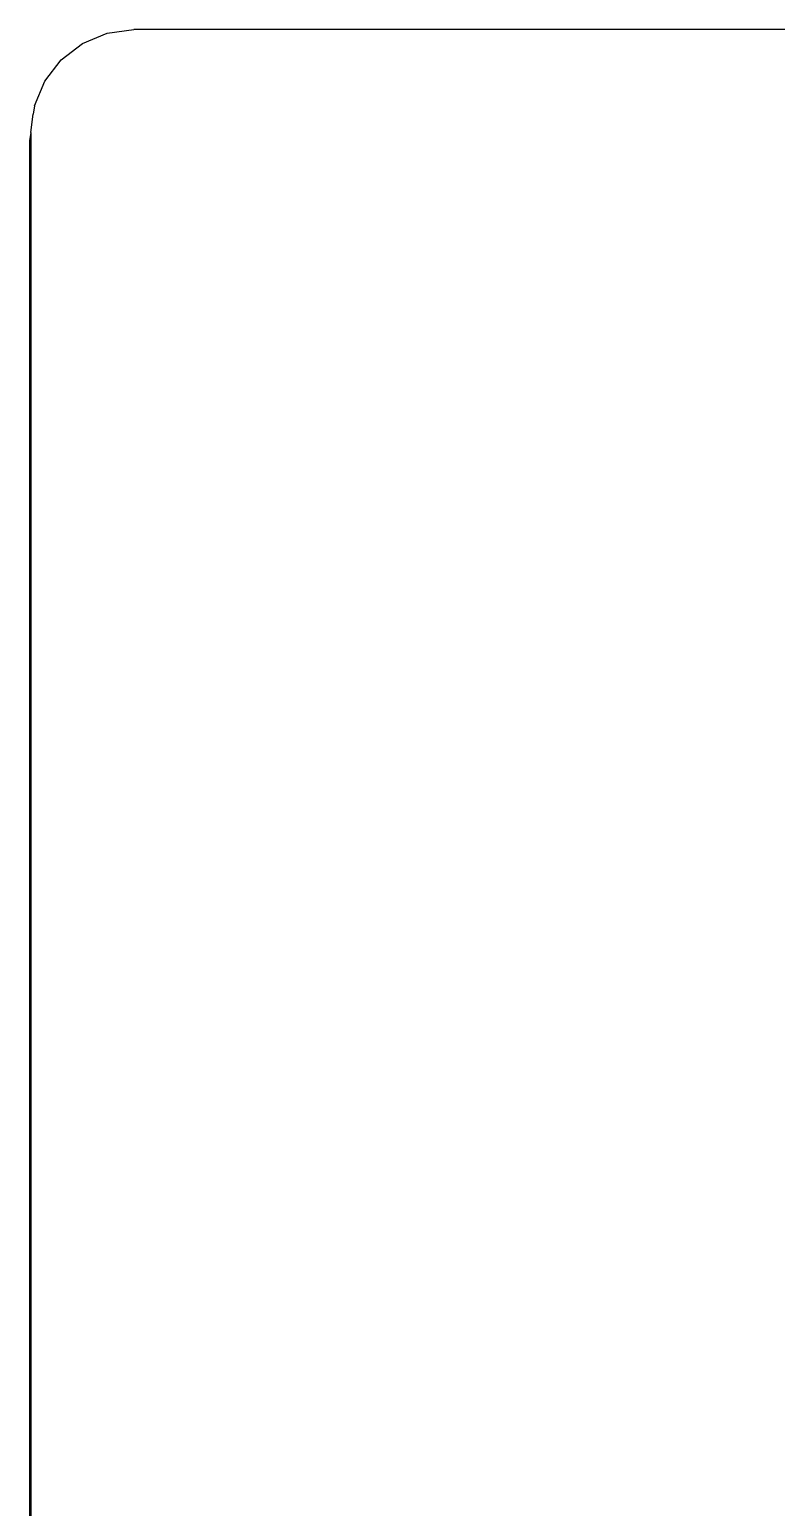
# Model space of a CAD drawing. Header units: metres. Extents: x -4.2 to 4.2, y -5.7 to 5.7.
# Drawn here: x 0.2853 to 0.3829, y 1.5278 to 1.7211 of the extents above; entities that cross this region are included whole.
import ezdxf

# ---------------------------------------------------------------- set-up
doc = ezdxf.new("R2010")
doc.units = ezdxf.units.M

msp = doc.modelspace()

# ---------------------------------------------------------------- linework, layer by layer
for p, q in [((0.29219, 1.71929), (0.29543, 1.72063)), ((0.29543, 1.72063), (0.29892, 1.72109)), ((0.38532, 1.72109), (0.29892, 1.72109)), ((0.2894, 1.71715), (0.29219, 1.71929)), ((0.28726, 1.71436), (0.2894, 1.71715)), ((0.28591, 1.7111), (0.28726, 1.71436)), ((0.28591, 1.7111), (0.28574, 1.71004)), ((0.28546, 1.70762), (0.28574, 1.71004)), ((0.28546, 1.70762), (0.28528, 1.70656)), ((0.28528, 1.70656), (0.28528, 1.15032)), ((0.28546, 1.70762), (0.28546, 1.15104))]:
    msp.add_line(p, q)

doc.saveas('drawing.dxf')
